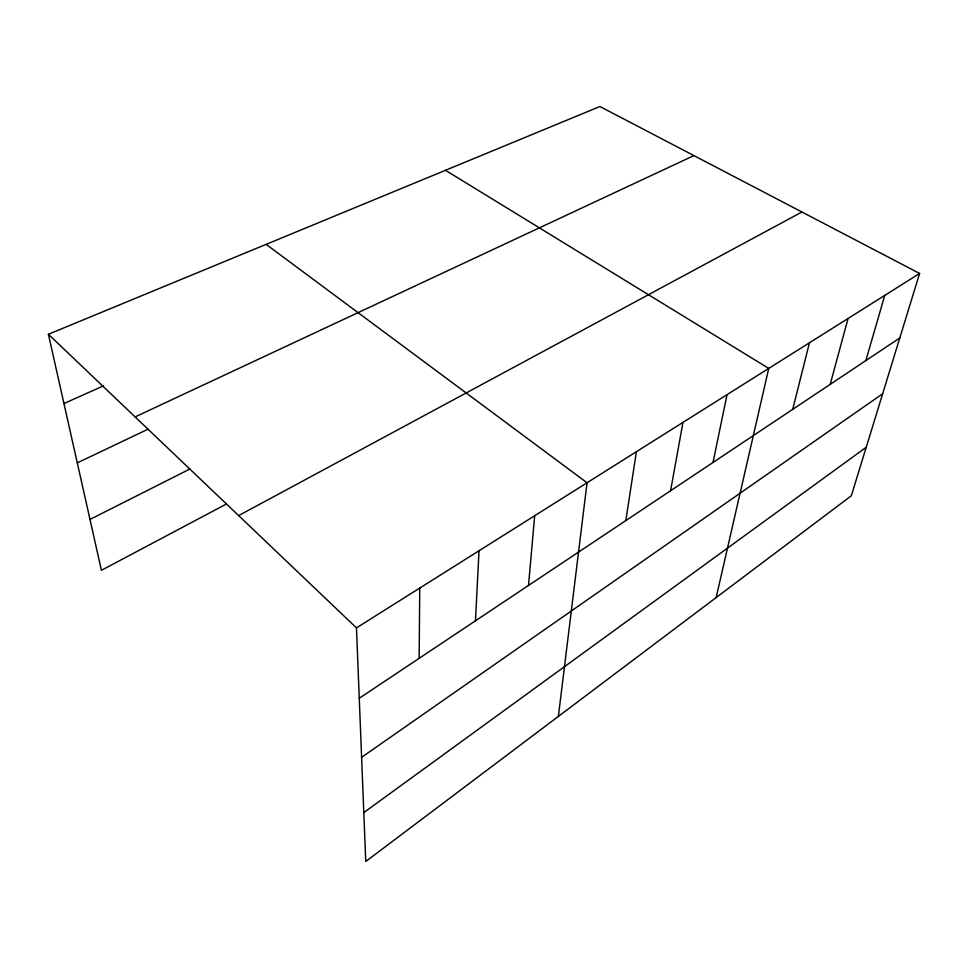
<?xml version="1.0" encoding="UTF-8"?>
<svg xmlns="http://www.w3.org/2000/svg" width="968" height="968" viewBox="0 0 968 968"><rect width="100%" height="100%" fill="white"/><g stroke="black" fill="none" stroke-linecap="round" stroke-linejoin="round"><path stroke-width="1.45" d="M419.156 658.325L419.737 588.072M475.469 620.803L479.027 550.756M528.504 585.446L534.687 515.726M558.379 716.405L587.044 482.766L266.127 244.347M625.836 520.566L636.387 451.705M670.594 490.74L682.972 422.387M713.029 462.45L727.029 394.666M716.139 597.607L768.737 368.421L445.474 170.295M792.731 409.331L809.454 342.781M830.193 384.356L848.077 318.484M865.84 360.604L884.74 295.397M919.6 273.46L851.332 495.773L365.747 861.484L356.466 627.893L48.4 334.262L599.942 106.516L919.6 273.46L356.466 627.893M363.811 812.588L866.239 447.252M361.608 757.327L882.671 393.734M359.261 698.255L899.792 337.965M238.648 515.593L801.928 212.004M226.452 504.001L101.41 570.309L48.4 334.262M89.988 519.429L189.885 469.032M77.283 462.885L148.104 429.163M135.109 416.906L693.923 155.594M63.961 403.523L103.443 385.881"/></g></svg>
